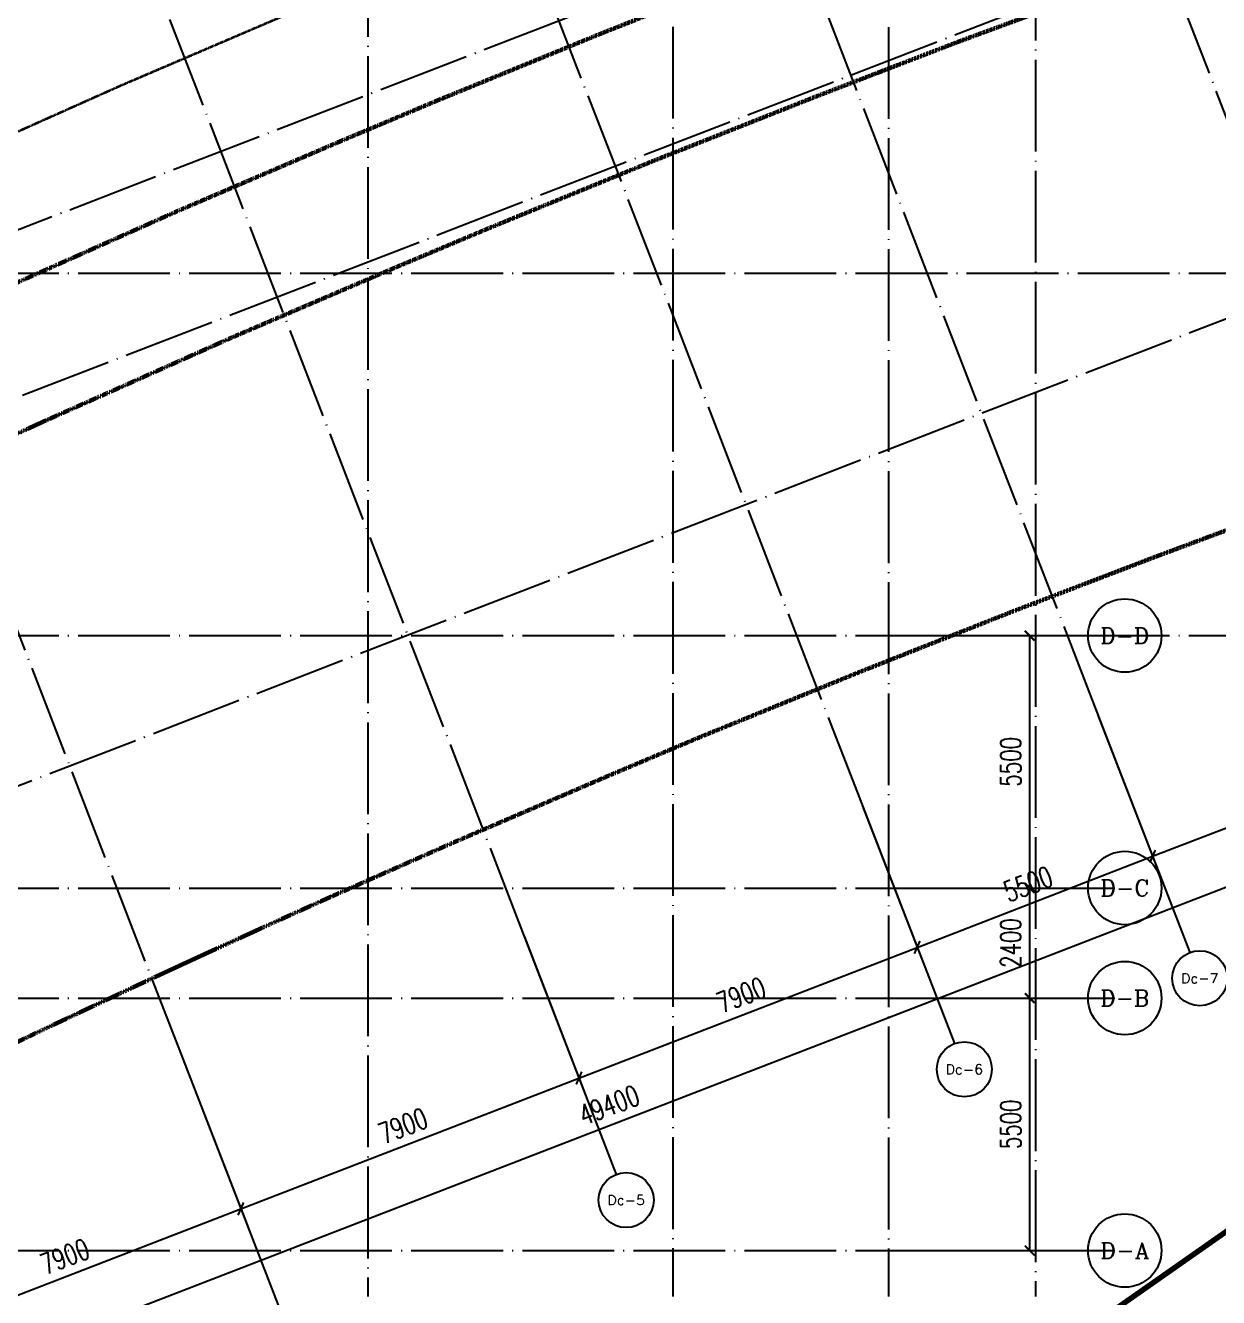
# Model space of a CAD drawing. Header units: millimetres. Extents: x 1089227 to 13101469, y 618865 to 10240562.
# Drawn here: x 1818729 to 1844725, y 4824187 to 4851908 of the extents above; entities that cross this region are included whole.
import ezdxf
from ezdxf.enums import TextEntityAlignment as Align

# ---------------------------------------------------------------- set-up
doc = ezdxf.new("R2010")
doc.units = ezdxf.units.MM
doc.header["$LTSCALE"] = 1000
doc.header["$PDMODE"] = 3
doc.header["$PDSIZE"] = 200
for name, pattern in [('A09-G-CTRL-用地红线+建筑退线_设计区$0$A02-G-MAIN-用地红线+退线_设计区$0$Redline1', [20, 10, -2, 2, -2, 2, -2]), ('A09-G-CTRL-用地红线+建筑退线_设计区$0$Controlline1', [12.8, 8, -1.6, 1.6, -1.6]), ('DOTE', [2.42, 2, -0.2, 0.02, -0.2])]:
    doc.linetypes.add(name, pattern=pattern)
doc.layers.get('0').update_dxf_attribs({"linetype": 'CONTINUOUS'})
doc.layers.get('Defpoints').update_dxf_attribs({"linetype": 'CONTINUOUS'})
doc.layers.add('A09-G-CTRL-用地红线+建筑退线_设计区$0$Z-REDL(用地红线)', color=10, linetype='CONTINUOUS', lineweight=60)
doc.layers.add('A09-G-CTRL-用地红线+建筑退线_设计区$0$Z-REDL-CTRL(建筑控制线)', color=40, linetype='CONTINUOUS', lineweight=35)
for name, color, linetype in [('AXIS', 3, 'CONTINUOUS'), ('AXIS_TEXT', 7, 'CONTINUOUS'), ('DOTE', 1, 'DOTE'), ('LWK-轴线-编号', 7, 'CONTINUOUS'), ('PUB_DIM', 3, 'CONTINUOUS'), ('TK', 4, 'CONTINUOUS'), ('TK-TEXT', 7, 'CONTINUOUS')]:
    doc.layers.add(name, color=color, linetype=linetype)
doc.styles.add('_TCH_AXIS', font='COMPLEX', dxfattribs={"bigfont": 'AllInOneBig.shx'})
doc.styles.add('_TCH_DIM_T3', font='SIMPLEX', dxfattribs={"width": 0.705882, "bigfont": 'AllInOneBig.shx'})
doc.styles.add('COMPLEX', font='COMPLEX', dxfattribs={"bigfont": 'AllInOneBig.shx'})
doc.styles.add('SADITK-SX', font='simfang.ttf', dxfattribs={"width": 0.7})
doc.dimstyles.new('_TCH_ARCH&&150', dxfattribs={"dimtxt": 446.25, "dimasz": 150, "dimexe": 375, "dimexo": 450, "dimgap": 189.375, "dimtad": 1, "dimdec": 0, "dimzin": 0, "dimdsep": 46, "dimtxsty": '_TCH_DIM_T3', "dimblk": 'ARCHTICK', "dimcen": 0.09, "dimclrt": 7, "dimazin": 2, "dimtfac": 1, "dimtdec": 0, "dimtix": 1, "dimtmove": 2, "dimatfit": 3, "dimfxl": 0, "dimtolj": 1, "dimtzin": 0, "dimarcsym": 0})

# ---------------------------------------------------------------- blocks, each defined once
blk = doc.blocks.new('0323最综用地红线')
at = {"layer": 'A09-G-CTRL-用地红线+建筑退线_设计区$0$Z-REDL(用地红线)', "color": 1, "linetype": 'A09-G-CTRL-用地红线+建筑退线_设计区$0$A02-G-MAIN-用地红线+退线_设计区$0$Redline1', "ltscale": 0.0005}
for points in [[(8280157, 3568569), (8275964, 3567048), (8274556, 3566523), (8273205, 3566025), (8270070, 3564818), (8266571, 3563433), (8263002, 3561973), (8260895, 3561087), (8257352, 3559569), (8254627, 3558352), (8253305, 3557764), (8251676, 3557016), (8250524, 3556489), (8248083, 3555335), (8245578, 3554136), (8242462, 3552635), (8240680, 3551729), (8238603, 3550670), (8236205, 3549403), (8231326, 3546785), (8229113, 3545554), (8225142, 3543308), (8218714, 3539520), (8216843, 3538379)], [(8279152, 3571396), (8274929, 3569864), (8273513, 3569336), (8272147, 3568833), (8268979, 3567612), (8265451, 3566216), (8261852, 3564744), (8259722, 3563848), (8256150, 3562317), (8253406, 3561092), (8252070, 3560498), (8250426, 3559743), (8249259, 3559209), (8246794, 3558044), (8244279, 3556840), (8241132, 3555324), (8239320, 3554403), (8237220, 3553333), (8234794, 3552051), (8229888, 3549418), (8227645, 3548171), (8223641, 3545906)], [(8237071, 3536240), (8241844, 3538808), (8244126, 3540012), (8246120, 3541026), (8247787, 3541874), (8250770, 3543311), (8253231, 3544490), (8255596, 3545602), (8256692, 3546109), (8258267, 3546829), (8259522, 3547395), (8262158, 3548563), (8265595, 3550043), (8267599, 3550889), (8271038, 3552292), (8274421, 3553630), (8277458, 3554793), (8278739, 3555273), (8279866, 3555690)]]:
    blk.add_lwpolyline(points, dxfattribs=at)
at = {"layer": 'A09-G-CTRL-用地红线+建筑退线_设计区$0$Z-REDL-CTRL(建筑控制线)', "linetype": 'A09-G-CTRL-用地红线+建筑退线_设计区$0$Controlline1', "ltscale": 0.0005, "flags": 128}
blk.add_lwpolyline([(8299567, 3686108), (8326626, 3675265), (8336400, 3687495), (8338983, 3690878), (8341712, 3688883), (8341724, 3688834), (8348492, 3681996), (8336495, 3657264), (8335815, 3655857), (8334921, 3653765), (8334408, 3652495), (8333554, 3650188), (8332762, 3647815), (8332296, 3646270), (8331866, 3644682), (8331460, 3643007), (8331063, 3641145), (8330737, 3639422), (8330293, 3636480), (8330017, 3634043), (8329761, 3630317), (8329732, 3627942), (8329763, 3625708), (8329928, 3622644), (8330113, 3620704), (8330325, 3618642), (8330653, 3615645), (8331572, 3606971), (8333151, 3600656), (8334420, 3595620), (8335099, 3592902), (8332162, 3588340), (8329462, 3587873), (8325135, 3587049), (8322510, 3586515), (8319525, 3585891), (8317926, 3585544), (8316578, 3585249), (8315535, 3585011), (8313300, 3584499), (8310791, 3583894), (8309251, 3583537), (8305740, 3582637), (8303918, 3582156), (8302104, 3581668), (8299703, 3581012), (8297227, 3580315), (8295056, 3579682), (8292998, 3579074), (8290643, 3578358), (8288572, 3577710), (8287591, 3577398), (8286161, 3576940), (8284503, 3576401), (8282624, 3575767), (8281086, 3575247), (8278146, 3574222), (8273894, 3572680), (8272471, 3572149), (8271089, 3571640), (8267888, 3570407), (8264331, 3569000), (8260702, 3567515), (8258549, 3566609), (8254947, 3565066), (8252185, 3563832), (8250834, 3563232), (8249176, 3562470), (8247994, 3561930), (8245505, 3560754), (8242980, 3559544), (8239801, 3558013), (8237959, 3557076), (8235838, 3555996), (8233384, 3554698), (8228450, 3552051), (8226178, 3550787), (8222141, 3548504), (8215629, 3544667), (8213710, 3543497), (8193657, 3531175), (8180322, 3522990), (8166408, 3514440), (8156991, 3508658), (8151138, 3505062), (8142685, 3507267), (8121171, 3545747), (8120724, 3546549), (8120233, 3547383), (8119272, 3548967), (8118108, 3550752), (8117067, 3552244), (8115806, 3553970), (8115672, 3554140), (8146431, 3575790), (8162146, 3587599), (8162295, 3588125), (8199863, 3615253), (8204215, 3618404), (8231584, 3638167), (8260590, 3655826), (8295376, 3680010)], close=True, dxfattribs=at)
blk = doc.blocks.new('template_31-施工图_A0_A0_1.0000_3fa9c08c64a9101061c9a26412af947e', base_point=(-1189, 0))
at = {"layer": 'TK', "const_width": 0.8}
blk.add_lwpolyline([(-1164, 831), (-1164, 10), (1179, 10), (1179, 831)], close=True, dxfattribs=at)
at = {"layer": 'TK-TEXT', "style": 'SADITK-SX', "width": 0.7}
for tag, p in [('市政会签', (-1176, 381.5)), ('园林会签', (-1176, 343.5)), ('幕墙会签', (-1176, 305.5)), ('装饰会签', (-1176, 267.5)), ('燃气会签', (-1176, 229.5)), ('暖通会签', (-1176, 191.5)), ('电气会签', (-1176, 153.5)), ('给排水会签', (-1176, 115.5)), ('结构会签', (-1176, 77.5)), ('建筑会签', (-1176, 39.5))]:
    blk.add_attdef(tag, text='', height=4, rotation=90, dxfattribs=at).set_placement(p, align=Align.MIDDLE_CENTER)
for tag, height, p in [('专业审定', 4, (1134.75, 268)), ('专业审核', 4, (1134.75, 248)), ('项目负责1', 4, (1134.75, 238)), ('项目负责2', 4, (1134.75, 228)), ('专业负责1', 4, (1134.75, 218)), ('专业负责2', 4, (1134.75, 208)), ('专业校对', 4, (1134.75, 198)), ('专业设计', 4, (1134.75, 188)), ('方案设计', 4, (1134.75, 178)), ('专业制图', 4, (1134.75, 168)), ('建设单位_001', 4, (1148.5, 140)), ('建设地点_001', 4, (1148.5, 124)), ('工程名称_001', 4, (1148.5, 106)), ('子项名称_001', 4, (1148.5, 86)), ('图纸名称_001', 4, (1148.5, 66)), ('版次', 4, (1129.5, 53)), ('日期', 4, (1165, 53)), ('图别', 4, (1129.5, 43)), ('图号', 4, (1165, 43)), ('合同号', 4, (1136, 30)), ('项目编号1', 2, (1114.06, 13.58)), ('阶段编号1', 2, (1132.25, 13.75)), ('子项编号1', 2, (1144.75, 13.75))]:
    blk.add_attdef(tag, text='', height=height, dxfattribs=at).set_placement(p, align=Align.MIDDLE_CENTER)
blk = doc.blocks.new('_AXISO')
blk.add_circle((0, 0), 0.5)
at = {"layer": 'AXIS_TEXT', "style": 'COMPLEX', "width": 1.041667}
blk.add_attdef('A', text='', height=0.56, dxfattribs=at).set_placement((-0.25, -0.28), (0.25, -0.28), align=Align.FIT)
blk = doc.blocks.new('_ArchTick')
at = {"color": 0, "linetype": 'ByBlock', "const_width": 0.3}
blk.add_lwpolyline([(-0.71, -0.71), (0.71, 0.71)], dxfattribs=at)
blk = doc.blocks.new('*D454')
at = {"layer": 'AXIS', "color": 0, "lineweight": -2, "transparency": 16777216}
for p, q in [((-48425, 15888), (-46667, 11341)), ((-92878, -6126), (-46802, 11691)), ((-94501, -1928), (-92742, -6475))]:
    blk.add_line(p, q, dxfattribs=at)
at = {"layer": 'Defpoints', "color": 0, "transparency": 16777216}
for p in [(-48588, 16308), (-46802, 11691), (-94663, -1509)]:
    blk.add_point(p, dxfattribs=at)
at = {"layer": 'AXIS', "color": 0, "lineweight": -2, "transparency": 16777216, "xscale": 150, "yscale": 150, "zscale": 150}
for p, rotation in [((-46802, 11691), 21.14101891807963), ((-92878, -6126), 201.1410189180796)]:
    blk.add_blockref('_ArchTick', p, dxfattribs=dict(at, rotation=rotation))
at = {"layer": 'AXIS', "color": 7, "transparency": 16777216, "insert": (-69989, 3168), "char_height": 446.2, "attachment_point": 5, "rotation": 21.141, "style": '_TCH_DIM_T3'}
blk.add_mtext('\\A1;49400', dxfattribs=at)
blk = doc.blocks.new('*D457')
at = {"layer": 'AXIS', "color": 0, "lineweight": -2, "transparency": 16777216}
for p, q in [((-79204, 3986), (-77879, 559)), ((-86573, 1137), (-85247, -2290)), ((-85383, -1941), (-78014, 909))]:
    blk.add_line(p, q, dxfattribs=at)
at = {"layer": 'Defpoints', "color": 0, "transparency": 16777216}
for p in [(-79367, 4406), (-86735, 1557), (-78014, 909)]:
    blk.add_point(p, dxfattribs=at)
at = {"layer": 'AXIS', "color": 0, "lineweight": -2, "transparency": 16777216, "xscale": 150, "yscale": 150, "zscale": 150}
for p, rotation in [((-78014, 909), 21.14101891808134), ((-85383, -1941), 201.1410189180814)]:
    blk.add_blockref('_ArchTick', p, dxfattribs=dict(at, rotation=rotation))
at = {"layer": 'AXIS', "color": 7, "transparency": 16777216, "insert": (-81847, -131), "char_height": 446.2, "attachment_point": 5, "rotation": 21.141, "style": '_TCH_DIM_T3'}
blk.add_mtext('\\A1;7900', dxfattribs=at)
blk = doc.blocks.new('*D458')
at = {"layer": 'AXIS', "color": 0, "lineweight": -2, "transparency": 16777216}
for p, q in [((-71836, 6836), (-70511, 3408)), ((-79204, 3986), (-77879, 559)), ((-78014, 909), (-70646, 3758))]:
    blk.add_line(p, q, dxfattribs=at)
at = {"layer": 'Defpoints', "color": 0, "transparency": 16777216}
for p in [(-71998, 7255), (-79367, 4406), (-70646, 3758)]:
    blk.add_point(p, dxfattribs=at)
at = {"layer": 'AXIS', "color": 0, "lineweight": -2, "transparency": 16777216, "xscale": 150, "yscale": 150, "zscale": 150}
for p, rotation in [((-70646, 3758), 21.14101891807962), ((-78014, 909), 201.1410189180796)]:
    blk.add_blockref('_ArchTick', p, dxfattribs=dict(at, rotation=rotation))
at = {"layer": 'AXIS', "color": 7, "transparency": 16777216, "insert": (-74479, 2718), "char_height": 446.2, "attachment_point": 5, "rotation": 21.141, "style": '_TCH_DIM_T3'}
blk.add_mtext('\\A1;7900', dxfattribs=at)
blk = doc.blocks.new('*D459')
at = {"layer": 'AXIS', "color": 0, "lineweight": -2, "transparency": 16777216}
for p, q in [((-64468, 9685), (-63142, 6257)), ((-71836, 6836), (-70511, 3408)), ((-70646, 3758), (-63278, 6607))]:
    blk.add_line(p, q, dxfattribs=at)
at = {"layer": 'Defpoints', "color": 0, "transparency": 16777216}
for p in [(-64630, 10105), (-71998, 7255), (-63278, 6607)]:
    blk.add_point(p, dxfattribs=at)
at = {"layer": 'AXIS', "color": 0, "lineweight": -2, "transparency": 16777216, "xscale": 150, "yscale": 150, "zscale": 150}
for p, rotation in [((-63278, 6607), 21.14101891808206), ((-70646, 3758), 201.1410189180821)]:
    blk.add_blockref('_ArchTick', p, dxfattribs=dict(at, rotation=rotation))
at = {"layer": 'AXIS', "color": 7, "transparency": 16777216, "insert": (-67111, 5567), "char_height": 446.2, "attachment_point": 5, "rotation": 21.141, "style": '_TCH_DIM_T3'}
blk.add_mtext('\\A1;7900', dxfattribs=at)
blk = doc.blocks.new('*D460')
at = {"layer": 'AXIS', "color": 0, "lineweight": -2, "transparency": 16777216}
for p, q in [((-59338, 11669), (-58013, 8241)), ((-64468, 9685), (-63142, 6257)), ((-63278, 6607), (-58148, 8591))]:
    blk.add_line(p, q, dxfattribs=at)
at = {"layer": 'Defpoints', "color": 0, "transparency": 16777216}
for p in [(-59500, 12088), (-64630, 10105), (-58148, 8591)]:
    blk.add_point(p, dxfattribs=at)
at = {"layer": 'AXIS', "color": 0, "lineweight": -2, "transparency": 16777216, "xscale": 150, "yscale": 150, "zscale": 150}
for p, rotation in [((-58148, 8591), 21.14101891807638), ((-63278, 6607), 201.1410189180764)]:
    blk.add_blockref('_ArchTick', p, dxfattribs=dict(at, rotation=rotation))
at = {"layer": 'AXIS', "color": 7, "transparency": 16777216, "insert": (-60862, 7984), "char_height": 446.2, "attachment_point": 5, "rotation": 21.141, "style": '_TCH_DIM_T3'}
blk.add_mtext('\\A1;5500', dxfattribs=at)
blk = doc.blocks.new('*D461')
at = {"layer": 'AXIS', "color": 0, "lineweight": -2, "transparency": 16777216}
for p, q in [((-52529, 14301), (-51204, 10874)), ((-59338, 11669), (-58013, 8241)), ((-58148, 8591), (-51339, 11224))]:
    blk.add_line(p, q, dxfattribs=at)
at = {"layer": 'Defpoints', "color": 0, "transparency": 16777216}
for p in [(-52692, 14721), (-59500, 12088), (-51339, 11224)]:
    blk.add_point(p, dxfattribs=at)
at = {"layer": 'AXIS', "color": 0, "lineweight": -2, "transparency": 16777216, "xscale": 150, "yscale": 150, "zscale": 150}
for p, rotation in [((-51339, 11224), 21.14101891807816), ((-58148, 8591), 201.1410189180782)]:
    blk.add_blockref('_ArchTick', p, dxfattribs=dict(at, rotation=rotation))
at = {"layer": 'AXIS', "color": 7, "transparency": 16777216, "insert": (-54892, 10292), "char_height": 446.2, "attachment_point": 5, "rotation": 21.141, "style": '_TCH_DIM_T3'}
blk.add_mtext('\\A1;7300', dxfattribs=at)
blk = doc.blocks.new('*D509')
at = {"layer": 'Defpoints', "color": 0, "transparency": 16777216}
for p in [(-61003, 5500), (-60826, 5500), (-61003, 0)]:
    blk.add_point(p, dxfattribs=at)
at = {"layer": 'PUB_DIM', "color": 0, "lineweight": -2, "transparency": 16777216}
for p, q in [((-60826, 0), (-60826, 5500)), ((-60553, 5500), (-60451, 5500)), ((-60553, 0), (-60451, 0))]:
    blk.add_line(p, q, dxfattribs=at)
at = {"layer": 'PUB_DIM', "color": 0, "lineweight": -2, "transparency": 16777216, "xscale": 150, "yscale": 150, "zscale": 150}
for p, rotation in [((-60826, 5500), 90), ((-60826, 0), 270)]:
    blk.add_blockref('_ArchTick', p, dxfattribs=dict(at, rotation=rotation))
at = {"layer": 'PUB_DIM', "color": 7, "transparency": 16777216, "insert": (-61239, 2750), "char_height": 446.2, "attachment_point": 5, "rotation": 90, "style": '_TCH_DIM_T3'}
blk.add_mtext('\\A1;5500', dxfattribs=at)
blk = doc.blocks.new('*D510')
at = {"layer": 'Defpoints', "color": 0, "transparency": 16777216}
for p in [(-61003, 7900), (-60826, 7900), (-61003, 5500)]:
    blk.add_point(p, dxfattribs=at)
at = {"layer": 'PUB_DIM', "color": 0, "lineweight": -2, "transparency": 16777216}
for p, q in [((-60826, 5500), (-60826, 7900)), ((-60553, 7900), (-60451, 7900)), ((-60553, 5500), (-60451, 5500))]:
    blk.add_line(p, q, dxfattribs=at)
at = {"layer": 'PUB_DIM', "color": 0, "lineweight": -2, "transparency": 16777216, "xscale": 150, "yscale": 150, "zscale": 150}
for p, rotation in [((-60826, 7900), 90), ((-60826, 5500), 270)]:
    blk.add_blockref('_ArchTick', p, dxfattribs=dict(at, rotation=rotation))
at = {"layer": 'PUB_DIM', "color": 7, "transparency": 16777216, "insert": (-61239, 6700), "char_height": 446.2, "attachment_point": 5, "rotation": 90, "style": '_TCH_DIM_T3'}
blk.add_mtext('\\A1;2400', dxfattribs=at)
blk = doc.blocks.new('*D511')
at = {"layer": 'Defpoints', "color": 0, "transparency": 16777216}
for p in [(-61003, 13400), (-60826, 13400), (-61003, 7900)]:
    blk.add_point(p, dxfattribs=at)
at = {"layer": 'PUB_DIM', "color": 0, "lineweight": -2, "transparency": 16777216}
for p, q in [((-60826, 7900), (-60826, 13400)), ((-60553, 13400), (-60451, 13400)), ((-60553, 7900), (-60451, 7900))]:
    blk.add_line(p, q, dxfattribs=at)
at = {"layer": 'PUB_DIM', "color": 0, "lineweight": -2, "transparency": 16777216, "xscale": 150, "yscale": 150, "zscale": 150}
for p, rotation in [((-60826, 13400), 90), ((-60826, 7900), 270)]:
    blk.add_blockref('_ArchTick', p, dxfattribs=dict(at, rotation=rotation))
at = {"layer": 'PUB_DIM', "color": 7, "transparency": 16777216, "insert": (-61239, 10650), "char_height": 446.2, "attachment_point": 5, "rotation": 90, "style": '_TCH_DIM_T3'}
blk.add_mtext('\\A1;5500', dxfattribs=at)
blk = doc.blocks.new('裙房轴网260428')
at = {"layer": 'AXIS'}
for p, q in [((-62622.1, 13400), (-58971.3, 13400)), ((-62622.1, 13400), (-59554, 13400)), ((-59500.3, 12088.3), (-57336.3, 6492.1)), ((-64630.1, 10104.6), (-62466.2, 4508.5)), ((-62622.1, 7900), (-58971.3, 7900)), ((-62622.1, 7900), (-59554, 7900)), ((-71998.4, 7255.4), (-69834.4, 1659.2)), ((-62622.1, 5500), (-58971.3, 5500)), ((-62622.1, 5500), (-59554, 5500)), ((-79366.7, 4406.1), (-77202.7, -1190)), ((-62622.1, 0), (-58971.3, 0)), ((-62622.1, 0), (-59554, 0))]:
    blk.add_line(p, q, dxfattribs=at)
at = {"layer": 'DOTE', "color": 16, "linetype": 'DOTE'}
for p, q in [((-63900, 137981.8), (-63900, -1000)), ((-75250, 137349.7), (-75250, -1000)), ((-60700, 137269.1), (-60700, -1000)), ((-68600, 130728.4), (-68600, -1000)), ((-61131.2, 36546.2), (-52691.6, 14721.1)), ((-67939.9, 33913.4), (-59500.3, 12088.3)), ((-102051.5, 14825.8), (-54111, 33364)), ((-73069.7, 31929.7), (-64630.1, 10104.6)), ((-100825.3, 11654.7), (-52884.7, 30192.8)), ((-80438, 29080.5), (-71998.4, 7255.4)), ((-87806.3, 26231.2), (-79366.7, 4406.1)), ((-97976, 4286.4), (-50035.5, 22824.5)), ((-163840, 21300), (-43972.1, 21300)), ((-163840, 13400), (-43972.1, 13400)), ((-163840, 7900), (-61623.3, 7900)), ((-163840, 5500), (-61623.3, 5500)), ((-163840, 0), (-61623.3, 0))]:
    blk.add_line(p, q, dxfattribs=at)
at = {"layer": 'AXIS'}
ref = blk.add_blockref('_AXISO', (-58754, 13400), dxfattribs=dict(at, xscale=1600, yscale=1600, zscale=1600))
ref.add_attrib('A', 'D-D', dxfattribs={"layer": 'LWK-轴线-编号', "height": 344.32, "style": '_TCH_AXIS'}).set_placement((-59286.9, 13227.8), (-58221.1, 13227.8), align=Align.FIT)
ref = blk.add_blockref('_AXISO', (-58754, 7900), dxfattribs=dict(at, xscale=1600, yscale=1600, zscale=1600))
ref.add_attrib('A', 'D-C', dxfattribs={"layer": 'LWK-轴线-编号', "height": 354.18, "style": '_TCH_AXIS'}).set_placement((-59285.3, 7722.9), (-58222.7, 7722.9), align=Align.FIT)
ref = blk.add_blockref('_AXISO', (-57119.9, 5932.5), dxfattribs=dict(at, xscale=1200, yscale=1200, zscale=1200))
ref.add_attrib('A', 'Dc-7', dxfattribs={"layer": 'AXIS_TEXT', "height": 210.81, "style": '_TCH_AXIS'}).set_placement((-57526.5, 5827.1), (-56713.4, 5827.1), align=Align.FIT)
ref = blk.add_blockref('_AXISO', (-58754, 5500), dxfattribs=dict(at, xscale=1600, yscale=1600, zscale=1600))
ref.add_attrib('A', 'D-B', dxfattribs={"layer": 'LWK-轴线-编号', "height": 344.32, "style": '_TCH_AXIS'}).set_placement((-59286.9, 5327.8), (-58221.1, 5327.8), align=Align.FIT)
ref = blk.add_blockref('_AXISO', (-62249.8, 3948.8), dxfattribs=dict(at, xscale=1200, yscale=1200, zscale=1200))
ref.add_attrib('A', 'Dc-6', dxfattribs={"layer": 'AXIS_TEXT', "height": 210.81, "style": '_TCH_AXIS'}).set_placement((-62656.3, 3843.4), (-61843.2, 3843.4), align=Align.FIT)
ref = blk.add_blockref('_AXISO', (-69618, 1099.6), dxfattribs=dict(at, xscale=1200, yscale=1200, zscale=1200))
ref.add_attrib('A', 'Dc-5', dxfattribs={"layer": 'AXIS_TEXT', "height": 210.81, "style": '_TCH_AXIS'}).set_placement((-70024.6, 994.2), (-69211.5, 994.2), align=Align.FIT)
ref = blk.add_blockref('_AXISO', (-58754, 0), dxfattribs=dict(at, xscale=1600, yscale=1600, zscale=1600))
ref.add_attrib('A', 'D-A', dxfattribs={"layer": 'LWK-轴线-编号', "height": 339.59, "style": '_TCH_AXIS'}).set_placement((-59287.6, -169.8), (-58220.4, -169.8), align=Align.FIT)
for p1, p2, distance, picture, middle in [((-94662.9, -1508.8), (-48587.8, 16308.1), -4950, '*D454', (-69988.8, 3167.5)), ((-59500.3, 12088.3), (-52691.6, 14721.1), -3750, '*D461', (-54892.3, 10291.8)), ((-64630.1, 10104.6), (-59500.3, 12088.3), -3750, '*D460', (-60861.5, 7983.6)), ((-71998.4, 7255.4), (-64630.1, 10104.6), -3750, '*D459', (-67110.6, 5567.1)), ((-79366.7, 4406.1), (-71998.4, 7255.4), -3750, '*D458', (-74478.9, 2717.9)), ((-86735, 1556.9), (-79366.7, 4406.1), -3750, '*D457', (-81847.2, -131.4))]:
    dim = blk.add_aligned_dim(p1=p1, p2=p2, distance=distance, dimstyle='_TCH_ARCH&&150', dxfattribs=at)
    dim.commit()
    dim.dimension.update_dxf_attribs({"geometry": picture, "text_midpoint": middle})
at = {"layer": 'PUB_DIM'}
for p1, p2, picture, middle in [((-61003.2, 7900), (-61003.2, 13400), '*D511', (-61239, 10650)), ((-61003.2, 5500), (-61003.2, 7900), '*D510', (-61239, 6700)), ((-61003.2, 0), (-61003.2, 5500), '*D509', (-61239, 2750))]:
    dim = blk.add_aligned_dim(p1=p1, p2=p2, distance=-176.7, dimstyle='_TCH_ARCH&&150', dxfattribs=at)
    dim.commit()
    dim.dimension.update_dxf_attribs({"geometry": picture, "text_midpoint": middle})
blk = doc.blocks.new('04地块地下轴网260428')
blk.add_blockref('裙房轴网260428', (0, 0))

msp = doc.modelspace()

# ---------------------------------------------------------------- block references
at = {"xscale": 150, "yscale": 150, "zscale": 150, "rotation": 35.00532206532363}
msp.add_blockref('template_31-施工图_A0_A0_1.0000_3fa9c08c64a9101061c9a26412af947e', (1698846.852, 4721512.469), dxfattribs=at)
for name, p in [('0323最综用地红线', (-6434145.536, 1285525.343)), ('04地块地下轴网260428', (1901435.755, 4825211.796))]:
    msp.add_blockref(name, p)

doc.saveas('drawing.dxf')
